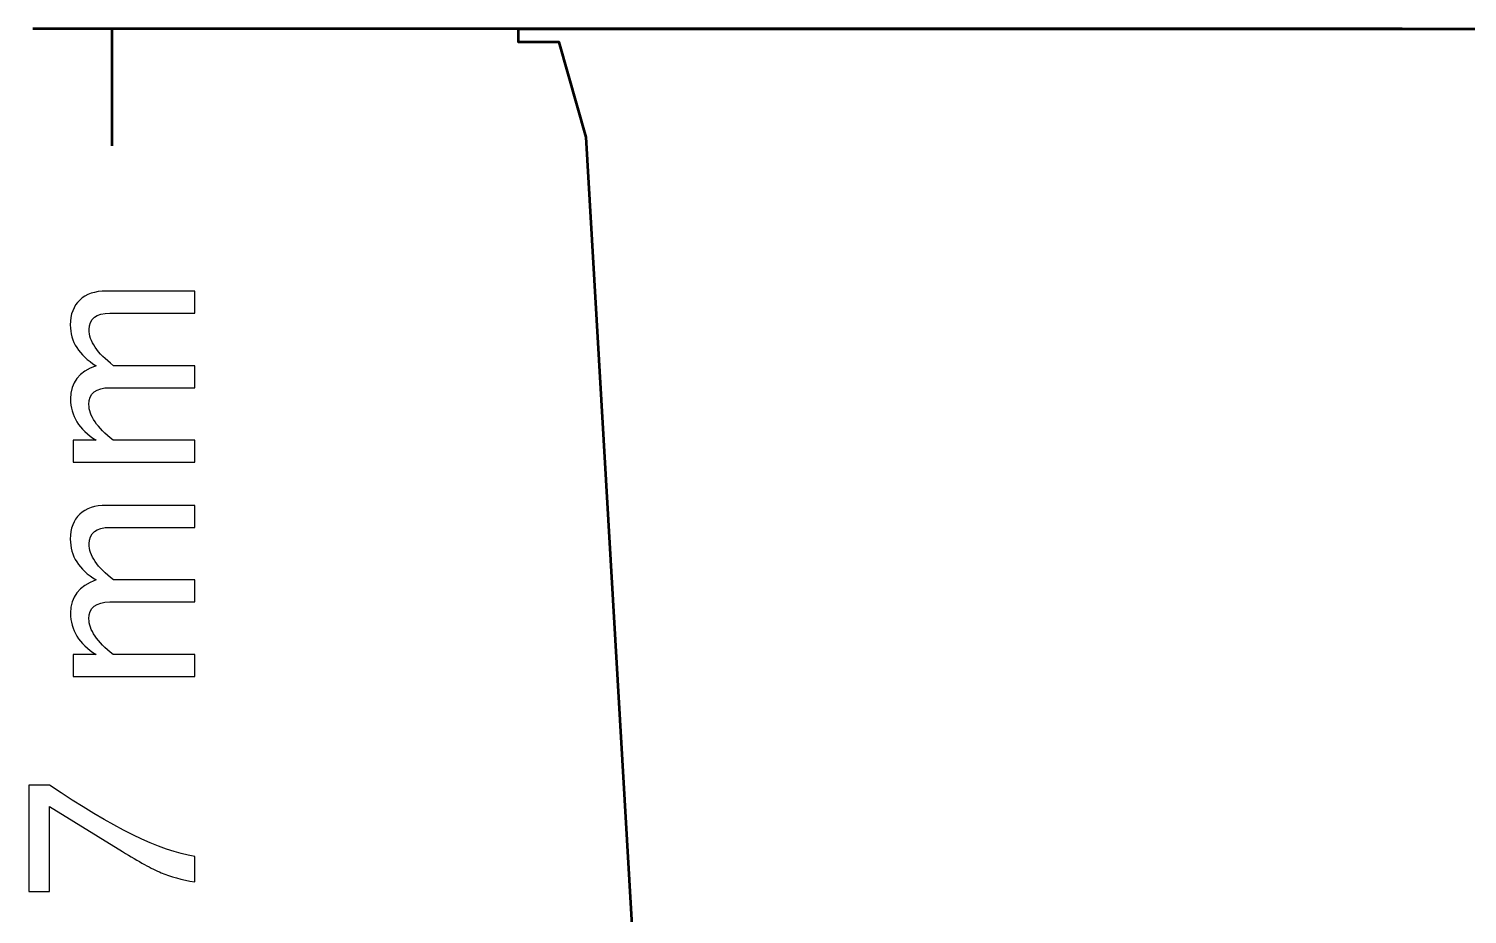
# Model space of a CAD drawing. Header units: centimetres. Extents: x -42.5 to 44.4, y -43.5 to 43.2.
# Drawn here: x 17.14 to 22.45, y 3.93 to 7.2 of the extents above; entities that cross this region are included whole.
import ezdxf

# ---------------------------------------------------------------- set-up
doc = ezdxf.new("R2010")
doc.units = ezdxf.units.CM
doc.header["$MEASUREMENT"] = 0
doc.layers.add('Layer 1', color=7, linetype='Continuous')

msp = doc.modelspace()

# ---------------------------------------------------------------- linework, layer by layer
at = {"layer": 'Layer 1', "lineweight": 53}
for points in [[(22.20894, 7.2), (22.20894, 7.2), (17.15895, 7.2), (17.15895, 7.2)], [(17.45001, 7.2), (17.45001, 7.2), (17.45001, 6.76863), (17.45001, 6.76863)]]:
    msp.add_open_spline(points, degree=3, dxfattribs=at)
msp.add_open_spline([(26.04998, 7.2), (26.04998, 7.2), (18.95001, 7.2), (18.95001, 7.2), (18.95001, 7.2), (18.95001, 7.2), (18.95001, 7.15), (18.95001, 7.15), (18.95001, 7.15), (18.95001, 7.15), (19.10001, 7.15001), (19.10001, 7.15001), (19.10001, 7.15001), (19.10001, 7.15001), (19.20001, 6.8), (19.20001, 6.8), (19.20001, 6.8), (19.20001, 6.8), (19.45001, 2.5), (19.45001, 2.5), (19.45001, 2.5), (19.45001, 2.5), (25.54998, 2.5), (25.54998, 2.5), (25.54998, 2.5), (25.54998, 2.5), (25.79998, 6.8), (25.79998, 6.8), (25.79998, 6.8), (25.79998, 6.8), (25.89998, 7.15001), (25.89998, 7.15001), (25.89998, 7.15001), (25.89998, 7.15001), (26.04998, 7.15), (26.04998, 7.15), (26.04998, 7.15), (26.04998, 7.15), (26.04998, 7.2), (26.04998, 7.2)], degree=3, knots=[0, 0, 0, 0, 0.0909091, 0.0909091, 0.0909091, 0.0909091, 0.1818182, 0.1818182, 0.1818182, 0.1818182, 0.2727273, 0.2727273, 0.2727273, 0.2727273, 0.3636364, 0.3636364, 0.3636364, 0.3636364, 0.4545455, 0.4545455, 0.4545455, 0.4545455, 0.5454545, 0.5454545, 0.5454545, 0.5454545, 0.6363636, 0.6363636, 0.6363636, 0.6363636, 0.7272727, 0.7272727, 0.7272727, 0.7272727, 0.8181818, 0.8181818, 0.8181818, 0.8181818, 1, 1, 1, 1], dxfattribs=at)
at = {"layer": 'Layer 1'}
for points, knots in [([(17.75608, 5.60057), (17.75608, 5.60057), (17.30734, 5.60057), (17.30734, 5.60057), (17.30734, 5.60057), (17.30734, 5.60057), (17.30734, 5.68185), (17.30734, 5.68185), (17.30734, 5.68185), (17.30734, 5.68185), (17.39215, 5.68185), (17.39215, 5.68185), (17.39215, 5.68185), (17.32936, 5.7215), (17.29803, 5.7723), (17.29803, 5.83453), (17.29803, 5.83453), (17.29803, 5.89451), (17.32936, 5.93529), (17.39215, 5.95702), (17.39215, 5.95702), (17.32879, 5.99554), (17.29718, 6.04578), (17.29718, 6.10744), (17.29718, 6.10744), (17.29718, 6.14681), (17.30876, 6.17743), (17.33204, 6.19931), (17.33204, 6.19931), (17.35532, 6.22118), (17.38792, 6.23219), (17.42983, 6.23219), (17.42983, 6.23219), (17.42983, 6.23219), (17.75608, 6.23219), (17.75608, 6.23219), (17.75608, 6.23219), (17.75608, 6.23219), (17.75608, 6.15091), (17.75608, 6.15091), (17.75608, 6.15091), (17.75608, 6.15091), (17.44324, 6.15091), (17.44324, 6.15091), (17.44324, 6.15091), (17.39215, 6.15091), (17.36661, 6.13059), (17.36661, 6.08995), (17.36661, 6.08995), (17.36661, 6.04775), (17.39639, 6.00344), (17.45608, 5.95702), (17.45608, 5.95702), (17.45608, 5.95702), (17.75608, 5.95702), (17.75608, 5.95702), (17.75608, 5.95702), (17.75608, 5.95702), (17.75608, 5.87574), (17.75608, 5.87574), (17.75608, 5.87574), (17.75608, 5.87574), (17.44295, 5.87574), (17.44295, 5.87574), (17.44295, 5.87574), (17.39145, 5.87574), (17.36577, 5.85514), (17.36577, 5.81379), (17.36577, 5.81379), (17.36577, 5.77273), (17.39568, 5.7287), (17.45565, 5.68185), (17.45565, 5.68185), (17.45565, 5.68185), (17.75608, 5.68185), (17.75608, 5.68185), (17.75608, 5.68185), (17.75608, 5.68185), (17.75608, 5.60057), (17.75608, 5.60057)], [0, 0, 0, 0, 0.047619, 0.047619, 0.047619, 0.047619, 0.0952381, 0.0952381, 0.0952381, 0.0952381, 0.1428571, 0.1428571, 0.1428571, 0.1428571, 0.1904762, 0.1904762, 0.1904762, 0.1904762, 0.2380952, 0.2380952, 0.2380952, 0.2380952, 0.2857143, 0.2857143, 0.2857143, 0.2857143, 0.3333333, 0.3333333, 0.3333333, 0.3333333, 0.3809524, 0.3809524, 0.3809524, 0.3809524, 0.4285714, 0.4285714, 0.4285714, 0.4285714, 0.4761905, 0.4761905, 0.4761905, 0.4761905, 0.5238095, 0.5238095, 0.5238095, 0.5238095, 0.5714286, 0.5714286, 0.5714286, 0.5714286, 0.6190476, 0.6190476, 0.6190476, 0.6190476, 0.6666667, 0.6666667, 0.6666667, 0.6666667, 0.7142857, 0.7142857, 0.7142857, 0.7142857, 0.7619048, 0.7619048, 0.7619048, 0.7619048, 0.8095238, 0.8095238, 0.8095238, 0.8095238, 0.8571429, 0.8571429, 0.8571429, 0.8571429, 0.9047619, 0.9047619, 0.9047619, 0.9047619, 1, 1, 1, 1]), ([(17.75608, 4.81006), (17.75608, 4.81006), (17.30734, 4.81006), (17.30734, 4.81006), (17.30734, 4.81006), (17.30734, 4.81006), (17.30734, 4.89134), (17.30734, 4.89134), (17.30734, 4.89134), (17.30734, 4.89134), (17.39215, 4.89134), (17.39215, 4.89134), (17.39215, 4.89134), (17.32936, 4.93099), (17.29803, 4.98179), (17.29803, 5.04402), (17.29803, 5.04402), (17.29803, 5.104), (17.32936, 5.14478), (17.39215, 5.16651), (17.39215, 5.16651), (17.32879, 5.20503), (17.29718, 5.25527), (17.29718, 5.31693), (17.29718, 5.31693), (17.29718, 5.3563), (17.30876, 5.38692), (17.33204, 5.4088), (17.33204, 5.4088), (17.35532, 5.43067), (17.38792, 5.44168), (17.42983, 5.44168), (17.42983, 5.44168), (17.42983, 5.44168), (17.75608, 5.44168), (17.75608, 5.44168), (17.75608, 5.44168), (17.75608, 5.44168), (17.75608, 5.3604), (17.75608, 5.3604), (17.75608, 5.3604), (17.75608, 5.3604), (17.44324, 5.3604), (17.44324, 5.3604), (17.44324, 5.3604), (17.39215, 5.3604), (17.36661, 5.34008), (17.36661, 5.29944), (17.36661, 5.29944), (17.36661, 5.25724), (17.39639, 5.21293), (17.45608, 5.16651), (17.45608, 5.16651), (17.45608, 5.16651), (17.75608, 5.16651), (17.75608, 5.16651), (17.75608, 5.16651), (17.75608, 5.16651), (17.75608, 5.08523), (17.75608, 5.08523), (17.75608, 5.08523), (17.75608, 5.08523), (17.44295, 5.08523), (17.44295, 5.08523), (17.44295, 5.08523), (17.39145, 5.08523), (17.36577, 5.06463), (17.36577, 5.02328), (17.36577, 5.02328), (17.36577, 4.98222), (17.39568, 4.93819), (17.45565, 4.89134), (17.45565, 4.89134), (17.45565, 4.89134), (17.75608, 4.89134), (17.75608, 4.89134), (17.75608, 4.89134), (17.75608, 4.89134), (17.75608, 4.81006), (17.75608, 4.81006)], [0, 0, 0, 0, 0.047619, 0.047619, 0.047619, 0.047619, 0.0952381, 0.0952381, 0.0952381, 0.0952381, 0.1428571, 0.1428571, 0.1428571, 0.1428571, 0.1904762, 0.1904762, 0.1904762, 0.1904762, 0.2380952, 0.2380952, 0.2380952, 0.2380952, 0.2857143, 0.2857143, 0.2857143, 0.2857143, 0.3333333, 0.3333333, 0.3333333, 0.3333333, 0.3809524, 0.3809524, 0.3809524, 0.3809524, 0.4285714, 0.4285714, 0.4285714, 0.4285714, 0.4761905, 0.4761905, 0.4761905, 0.4761905, 0.5238095, 0.5238095, 0.5238095, 0.5238095, 0.5714286, 0.5714286, 0.5714286, 0.5714286, 0.6190476, 0.6190476, 0.6190476, 0.6190476, 0.6666667, 0.6666667, 0.6666667, 0.6666667, 0.7142857, 0.7142857, 0.7142857, 0.7142857, 0.7619048, 0.7619048, 0.7619048, 0.7619048, 0.8095238, 0.8095238, 0.8095238, 0.8095238, 0.8571429, 0.8571429, 0.8571429, 0.8571429, 0.9047619, 0.9047619, 0.9047619, 0.9047619, 1, 1, 1, 1]), ([(17.75608, 4.05257), (17.70838, 4.06047), (17.66704, 4.0719), (17.63233, 4.08658), (17.63233, 4.08658), (17.59761, 4.10125), (17.54992, 4.12736), (17.4891, 4.16461), (17.4891, 4.16461), (17.4891, 4.16461), (17.22014, 4.33112), (17.22014, 4.33112), (17.22014, 4.33112), (17.22014, 4.33112), (17.22014, 4.01701), (17.22014, 4.01701), (17.22014, 4.01701), (17.22014, 4.01701), (17.14394, 4.01701), (17.14394, 4.01701), (17.14394, 4.01701), (17.14394, 4.01701), (17.14394, 4.40987), (17.14394, 4.40987), (17.14394, 4.40987), (17.14394, 4.40987), (17.22014, 4.40987), (17.22014, 4.40987), (17.22014, 4.40987), (17.45156, 4.25309), (17.63021, 4.16532), (17.75608, 4.14655), (17.75608, 4.14655), (17.75608, 4.14655), (17.75608, 4.05257), (17.75608, 4.05257)], [0, 0, 0, 0, 0.1, 0.1, 0.1, 0.1, 0.2, 0.2, 0.2, 0.2, 0.3, 0.3, 0.3, 0.3, 0.4, 0.4, 0.4, 0.4, 0.5, 0.5, 0.5, 0.5, 0.6, 0.6, 0.6, 0.6, 0.7, 0.7, 0.7, 0.7, 0.8, 0.8, 0.8, 0.8, 1, 1, 1, 1])]:
    msp.add_open_spline(points, degree=3, knots=knots, dxfattribs=at)

doc.saveas('drawing.dxf')
